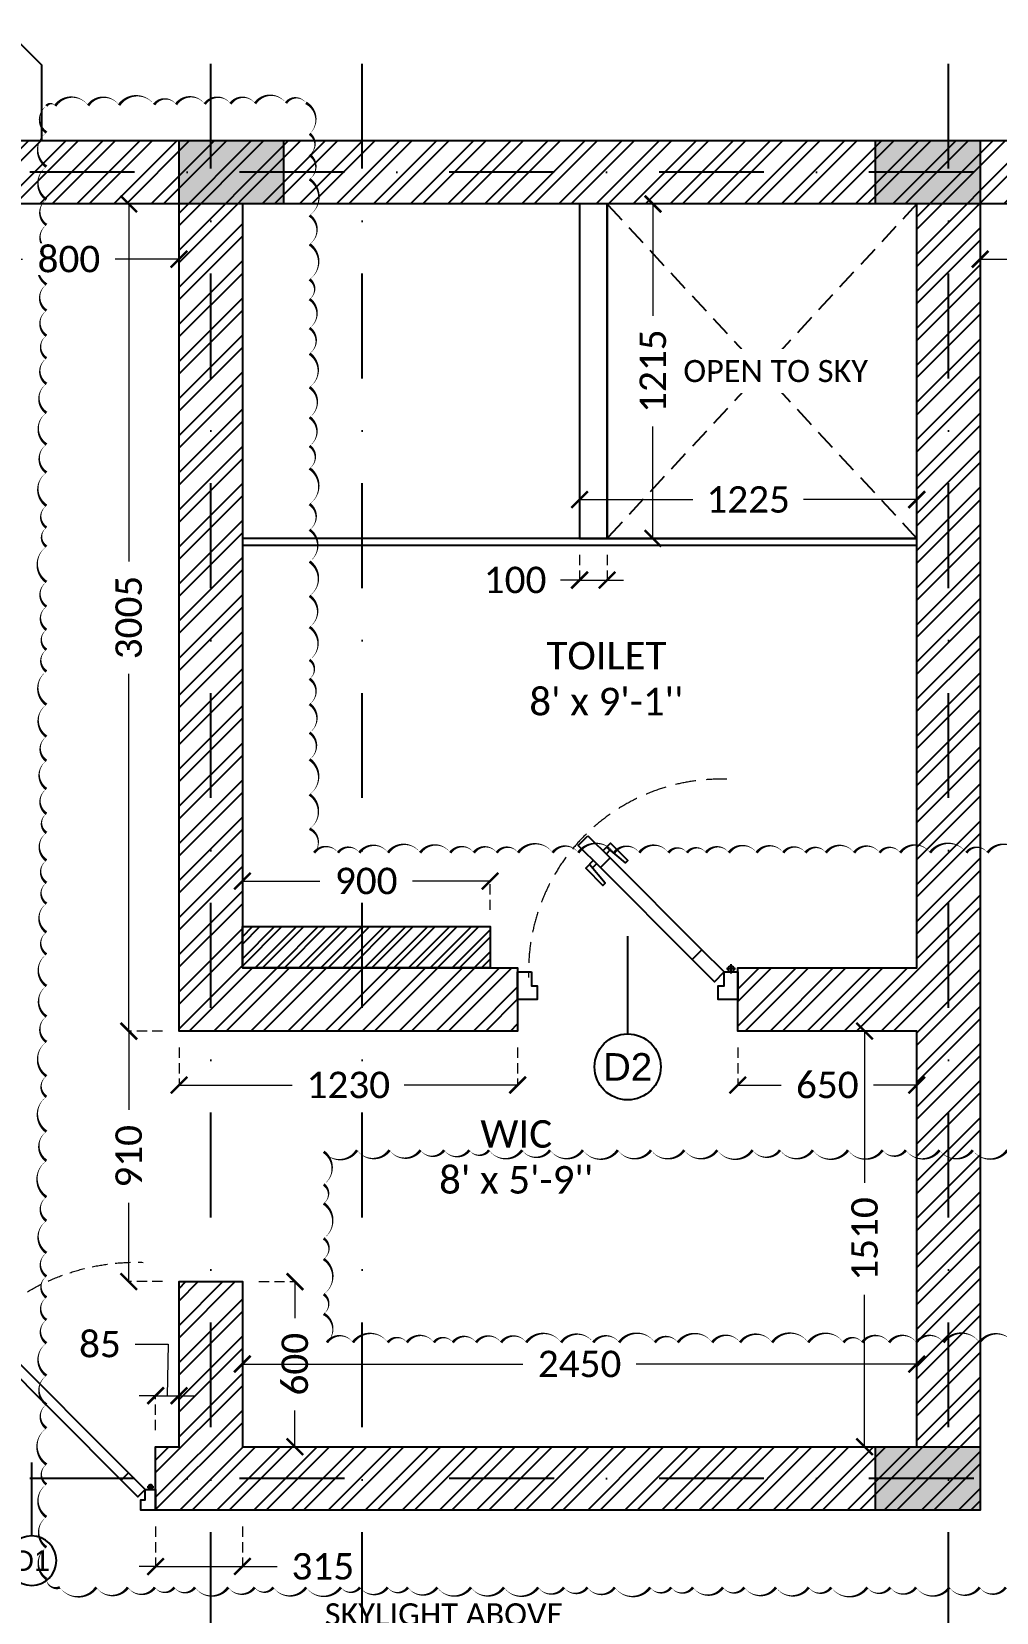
# Model space of a CAD drawing. Header units: millimetres. Extents: x -15000 to 115650, y -17045 to 28620.
# Drawn here: x 3795 to 7299, y 8273 to 14016 of the extents above; entities that cross this region are included whole.
import ezdxf
from ezdxf.enums import TextEntityAlignment as Align

# ---------------------------------------------------------------- set-up
doc = ezdxf.new("R2010")
doc.units = ezdxf.units.MM
doc.header["$LTSCALE"] = 150
for name, pattern in [('3BHK-W(SB)$0$HIDDEN', [0.375, 0.25, -0.125]), ('DASHDOTX2', [50.8, 25.4, -12.7, 0, -12.7]), ('DASHED', [0.75, 0.5, -0.25]), ('HIDDEN', [0])]:
    doc.linetypes.add(name, pattern=pattern)
for name, color, linetype in [('ad-Column', 3, 'Continuous'), ('ad-Column Hatch', 125, 'Continuous'), ('ad-Door', 11, 'Continuous'), ('ad-Elevation 10', 8, 'Continuous'), ('ad-Furniture', 8, 'Continuous'), ('ad-Grid', 8, 'DASHDOTX2'), ('ad-Ledge Wall', 6, 'Continuous'), ('ad-Railing', 6, 'Continuous'), ('ad-Revision', 4, 'Continuous'), ('ad-Text main', 7, 'Continuous'), ('ad-Text Main_Door&window Label', 7, 'Continuous'), ('ad-Wall', 240, 'Continuous'), ('ad-Wall hatch', 8, 'Continuous')]:
    doc.layers.add(name, color=color, linetype=linetype)
doc.layers.add('ad-Dimension', color=5, linetype='Continuous', lineweight=0, true_color=0x0000ff)
doc.layers.add('ad-Glass Sectionline', color=140, linetype='Continuous', true_color=0x00bfff)
doc.layers.get('ad-Furniture').off()
doc.styles.add('New Text Style', font='arial.ttf', dxfattribs={"height": 100})
doc.styles.get("Standard").update_dxf_attribs({"font": 'calibril.ttf'})
doc.dimstyles.new('A-75-DIM-INT (Framing)', dxfattribs={"dimscale": 100, "dimtxt": 0.8, "dimasz": 0.5, "dimexe": 0, "dimexo": 0.5, "dimgap": 0.5, "dimtad": 0, "dimdec": 0, "dimdsep": 46, "dimtxsty": 'Standard', "dimblk": 'ARCHTICK', "dimcen": 0.025, "dimclrd": 256, "dimclre": 256, "dimclrt": 256, "dimazin": 2, "dimtfac": 1, "dimtdec": 0, "dimtmove": 1, "dimatfit": 0, "dimldrblk": 'ARCHTICK', "dimfxl": 1, "dimtfill": 1, "dimtolj": 1, "dimtzin": 0, "dimarcsym": 0})

# ---------------------------------------------------------------- blocks, each defined once
blk = doc.blocks.new('$ZCDB_AUDIT_GENERATED_C85C')
at = {"color": 8}
for points in [[(675, 75), (141.8, 359.5)], [(625, 75), (75, 75)], [(50, 25), (50, 0), (0, 0), (0, 50), (25, 50)], [(700, 0), (0, 0)], [(625, 25), (75, 25)], [(675, 50), (700, 50), (700, 0), (650, 0), (650, 25)]]:
    blk.add_lwpolyline(points, dxfattribs=at)
for points in [[(75, 25), (25, 25), (25, 75), (75, 75)], [(675, 25), (625, 25), (625, 75), (675, 75)]]:
    blk.add_lwpolyline(points, close=True, dxfattribs=at)
at = {"color": 140}
for points in [[(625, 60), (75, 60)], [(625, 40), (75, 40)]]:
    blk.add_lwpolyline(points, dxfattribs=at)
at = {"color": 8, "linetype": 'HIDDEN'}
blk.add_arc((497.1, 38.3), 473.6, 122.81509, 175.55912, dxfattribs=at)
blk = doc.blocks.new('*U156')
at = {"xscale": -1}
blk.add_blockref('$ZCDB_AUDIT_GENERATED_C85C', (700, 0), dxfattribs=at)
blk = doc.blocks.new('HFUHJA')
at = {"transparency": 33554559}
h = blk.add_hatch(color=256, dxfattribs=at)
h.dxf.hatch_style = 1
h.set_gradient(color1=(153, 204, 0), color2=(63, 127, 0), name='INVSPHERICAL')
h.paths.add_polyline_path([(0, 0), (-1125, 0), (-1125, -1215), (0, -1215)])
at = {"layer": 'ad-Elevation 10'}
for points in [[(-1225, -1215), (-1125, -1215), (-1125, 0), (-1225, 0)], [(0, 0), (-1125, 0), (-1125, -1215), (0, -1215)]]:
    blk.add_lwpolyline(points, close=True, dxfattribs=at)
at = {"layer": 'ad-Elevation 10', "linetype": 'DASHED'}
for points in [[(0, -1215), (-1125, 0)], [(0, 0), (-1125, -1215)]]:
    blk.add_lwpolyline(points, dxfattribs=at)
at = {"layer": 'ad-Text main', "color": 0, "insert": (-512.5, -607.5), "char_height": 80, "width": 677.446, "attachment_point": 5, "bg_fill": 2}
blk.add_mtext('OPEN TO SKY', dxfattribs=at)
blk = doc.blocks.new('zw$EEF9')
at = {"layer": 'ad-Glass Sectionline'}
for points in [[(-28.2, -34.6), (28.2, 34.6)], [(-26.8, -5.8), (-3.4, 23.4)], [(-0.3, -27.4), (23.6, 1.4)]]:
    blk.add_lwpolyline(points, dxfattribs=at)
blk = doc.blocks.new('$ZCDB_AUDIT_GENERATED_1E8537')
at = {"layer": 'ad-Elevation 10'}
blk.add_lwpolyline([(0, -2980), (3365, -2980), (3365, 0), (0, 0)], close=True, dxfattribs=at)
at = {"layer": 'ad-Elevation 10', "linetype": 'DASHED'}
for points in [[(100, -2880), (3265, -2880), (3265, -100), (100, -100)], [(1071.7, -100), (1171.7, -100), (1171.7, -2880), (1071.7, -2880)], [(2193.3, -100), (2293.3, -100), (2293.3, -2880), (2193.3, -2880)], [(100, -943.3), (3265, -943.3), (3265, -1043.3), (100, -1043.3)], [(100, -1936.7), (3265, -1936.7), (3265, -2036.7), (100, -2036.7)]]:
    blk.add_lwpolyline(points, close=True, dxfattribs=at)
at = {"layer": 'ad-Glass Sectionline', "transparency": 33554585}
for points in [[(115, -115), (1056.7, -115), (1056.7, -928.3), (115, -928.3)], [(1186.7, -115), (2178.3, -115), (2178.3, -928.3), (1186.7, -928.3)], [(2308.3, -115), (3250, -115), (3250, -928.3), (2308.3, -928.3)], [(115, -1058.3), (1056.7, -1058.3), (1056.7, -1921.7), (115, -1921.7)], [(1186.7, -1058.3), (2178.3, -1058.3), (2178.3, -1921.7), (1186.7, -1921.7)], [(2308.3, -1058.3), (3250, -1058.3), (3250, -1921.7), (2308.3, -1921.7)], [(1056.7, -2051.7), (115, -2051.7), (115, -2865), (1056.7, -2865)], [(1186.7, -2051.7), (2178.3, -2051.7), (2178.3, -2865), (1186.7, -2865)], [(2308.3, -2051.7), (3250, -2051.7), (3250, -2865), (2308.3, -2865)]]:
    blk.add_lwpolyline(points, close=True, dxfattribs=at)
for p in [(585.8, -521.7), (1682.5, -521.7), (2779.2, -521.7), (585.8, -1490), (1682.4, -1488.3), (2779.2, -1490), (585.8, -2458.3), (1682.5, -2458.3), (2779.2, -2458.3)]:
    blk.add_blockref('zw$EEF9', p)
blk = doc.blocks.new('$ZCDB_AUDIT_GENERATED_1E8529')
at = {"true_color": 0x7f5f3f, "transparency": 33554610}
h = blk.add_hatch(dxfattribs=at)
h.set_pattern_fill('DOTS', color=37, scale=20, angle=360)
h.set_pattern_definition([(360, (-800139.518, 271344.397), (15.875, 31.75), [0, -31.75])])
h.paths.add_polyline_path([(450, -2530), (2915, -2530), (2915, -450), (450, -450)])
at = {"layer": 'ad-Elevation 10'}
blk.add_lwpolyline([(450, -2530), (2915, -2530), (2915, -450), (450, -450)], close=True, dxfattribs=at)
blk.add_blockref('$ZCDB_AUDIT_GENERATED_1E8537', (0, 0))
at = {"layer": 'ad-Text main', "insert": (1682.5, 80.9), "char_height": 80, "width": 1164.819, "attachment_point": 5}
blk.add_mtext('SKYLIGHT ABOVE', dxfattribs=at)
blk = doc.blocks.new('Furn')
at = {"layer": 'ad-Glass Sectionline'}
blk.add_lwpolyline([(-7560, -1470), (-5110, -1470), (-5110, -1445), (-7560, -1445)], close=True, dxfattribs=at)
at = {"xscale": -1}
blk.add_blockref('*U156', (-6335, -1470), dxfattribs=at)
at = {"layer": 'ad-Furniture', "rotation": 359.9999999999996}
blk.add_blockref('$ZCDB_AUDIT_GENERATED_1E8529', (-8510, -5435), dxfattribs=at)
blk.add_blockref('HFUHJA', (-5110, -230))
blk = doc.blocks.new('*U163')
for p, q in [((-463.3, 543.1), (-478.2, 528.2)), ((-528.5, 478), (-513.6, 492.9)), ((-25, 127.8), (-25, 94.4)), ((-8.3, 111.1), (-41.7, 111.1))]:
    blk.add_line(p, q)
for points in [[(-545, 595), (-464.2, 514.2), (-499.5, 478.8), (-580.3, 559.6)], [(-130.8, 180.8), (-464.2, 514.2), (-499.5, 478.8), (-166.2, 145.5)], [(-50, 100), (-130.8, 180.8), (-166.2, 145.5), (-85.4, 64.6)], [(-750, 100), (-750, 50), (-728.6, 50), (-728.6, 35.7), (-728.6, 0), (-800, 0), (-800, 100)], [(-50, 100), (0, 100), (0, 0), (-71.4, 0), (-71.4, 35.7), (-71.4, 50), (-50, 50)]]:
    blk.add_lwpolyline(points, close=True)
for points in [[(-490, 540), (-462.5, 567.5), (-399.7, 504.7), (-407.6, 496.8), (-476.2, 553.8)], [(-525.4, 504.7), (-552.8, 477.2), (-490, 414.3), (-482.2, 422.2), (-539.2, 490.8)]]:
    blk.add_lwpolyline(points)
blk.add_circle((-25, 111.1), 11.1)
at = {"color": 8, "linetype": 'DASHED', "lineweight": 0}
blk.add_arc((-62.1, 102.1), 698.3, 88.18808, 181.81192, dxfattribs=at)
at = {"layer": 'ad-Text Main_Door&window Label'}
blk.add_line((-400, -125), (-400, 230), dxfattribs=at)
blk.add_circle((-400.3, -245), 120, dxfattribs=at)
at = {"layer": 'ad-Text Main_Door&window Label', "style": 'New Text Style'}
blk.add_attdef('D1', text='', height=100, dxfattribs=at).set_placement((-400.3, -245), align=Align.MIDDLE_CENTER)
blk = doc.blocks.new('*U161')
for p, q in [((-8.3, -111.1), (-41.7, -111.1)), ((-25, -127.8), (-25, -94.4)), ((-811.3, -760.8), (-796.4, -775.7)), ((-746.2, -826), (-761.1, -811.1))]:
    blk.add_line(p, q)
for points in [[(-1150, -100), (-1150, -50), (-1128.6, -50), (-1128.6, -35.7), (-1128.6, 0), (-1200, 0), (-1200, -100)], [(-50, -100), (0, -100), (0, 0), (-71.4, 0), (-71.4, -35.7), (-71.4, -50), (-50, -50)], [(-50, -100), (-130.8, -180.8), (-166.2, -145.5), (-85.4, -64.6)], [(-130.8, -180.8), (-747, -797), (-782.4, -761.6), (-166.2, -145.5)], [(-827.8, -877.8), (-747, -797), (-782.4, -761.6), (-863.2, -842.5)]]:
    blk.add_lwpolyline(points, close=True)
for points in [[(-808.2, -787.5), (-835.7, -760), (-772.9, -697.2), (-765, -705), (-822, -773.7)], [(-772.8, -822.8), (-745.4, -850.3), (-682.5, -787.5), (-690.4, -779.7), (-759, -836.7)]]:
    blk.add_lwpolyline(points)
blk.add_circle((-25, -111.1), 11.1)
at = {"color": 8, "linetype": 'DASHED', "lineweight": 0}
blk.add_arc((-93.1, -153.1), 1047.4, 178.18808, 271.81192, dxfattribs=at)
at = {"layer": 'ad-Text Main_Door&window Label'}
blk.add_line((-600, 125), (-600, -230), dxfattribs=at)
blk.add_circle((-600.3, 245), 120, dxfattribs=at)
at = {"layer": 'ad-Text Main_Door&window Label', "style": 'New Text Style'}
blk.add_attdef('D1', text='', height=100, dxfattribs=at).set_placement((-600.3, 245), align=Align.MIDDLE_CENTER)
blk = doc.blocks.new('walls')
at = {"layer": 'ad-Wall hatch', "transparency": 33554610}
h = blk.add_hatch(dxfattribs=at)
h.set_pattern_fill('ANSI32', color=256, scale=10)
h.set_pattern_definition([(45, (-1040635.14, 674820.02), (-67.351921, 67.351921), []), (45, (-1040590.24, 674820.02), (-67.351921, 67.351921), [])])
h.paths.add_polyline_path([(12120, 13620), (12120, 10220), (11890, 10220), (11890, 13390), (7240, 13390), (7240, 8645), (4245, 8645), (4245, 8875), (4330, 8875), (4330, 9475), (4560, 9475), (4560, 8875), (7010, 8875), (7010, 10385), (6360, 10385), (6360, 10615), (7010, 10615), (7010, 13390), (4560, 13390), (4560, 10615), (5560, 10615), (5560, 10385), (4330, 10385), (4330, 13390), (230, 13390), (230, 8875), (3345, 8875), (3345, 8645), (3060, 8645), (3060, 4745), (3345, 4745), (3345, 4515), (230, 4515), (230, 230), (4880, 230), (4880, 3075), (6060, 3075), (6060, 2845), (5110, 2845), (5110, 230), (8310, 230), (8310, 2845), (6860, 2845), (6860, 3075), (8310, 3075), (8310, 4515), (5110, 4515), (5110, 3915), (4880, 3915), (4880, 4515), (4245, 4515), (4245, 4745), (8540, 4745), (8540, 230), (9240, 230), (9240, 0), (0, 0), (0, 4745), (2830, 4745), (2830, 8645), (0, 8645), (0, 13620)])
at = {"layer": 'ad-Wall hatch'}
h = blk.add_hatch(dxfattribs=at)
h.set_pattern_fill('ANSI32', color=256, scale=150, angle=180)
h.set_pattern_definition([(45, (47268.004, -9726.724), (-39.774756, 39.774756), []), (45, (47294.52, -9726.724), (-39.774756, 39.774756), [])])
h.paths.add_polyline_path([(4560, 10765), (5460, 10765), (5460, 10615), (4560, 10615)])
at = {"layer": 'ad-Ledge Wall'}
blk.add_lwpolyline([(4560, 10765), (5460, 10765), (5460, 10615), (4560, 10615)], close=True, dxfattribs=at)
at = {"layer": 'ad-Railing'}
blk.add_lwpolyline([(830, 13620), (830, 13895), (1155, 14220), (3505, 14220), (3830, 13895), (3830, 13620)], dxfattribs=at)
at = {"layer": 'ad-Wall'}
for points in [[(11890, 13390), (7240, 13390), (7240, 8645), (4245, 8645), (4245, 8875), (4330, 8875), (4330, 9475), (4560, 9475), (4560, 8875), (7010, 8875), (7010, 10385), (6360, 10385), (6360, 10615), (7010, 10615), (7010, 13390), (4560, 13390), (4560, 10615), (5560, 10615), (5560, 10385), (4330, 10385), (4330, 13390), (230, 13390)], [(2830, 4745), (2830, 8645), (0, 8645), (0, 13620), (12120, 13620)]]:
    blk.add_lwpolyline(points, dxfattribs=at)
at = {"layer": 'ad-Door', "ltscale": 5}
blk.add_blockref('*U163', (6360, 10500), dxfattribs=at).add_auto_attribs({'D1': 'D2'})
ref = blk.add_blockref('*U161', (4245, 8645), dxfattribs=dict(at, xscale=-0.7499999997027537, yscale=0.7499999997027537, zscale=0.7499999997027537, rotation=179.9999999999998))
ref.add_attrib('D1', 'D1', dxfattribs={"layer": 'ad-Text Main_Door&window Label', "height": 75, "rotation": 360, "style": 'New Text Style'}).set_placement((3794.8, 8461.3), align=Align.MIDDLE_CENTER)
blk = doc.blocks.new('Text')
at = {"layer": 'ad-Text main', "char_height": 100, "width": 1424.195, "attachment_point": 5, "bg_fill": 2}
for s, insert in [("TOILET\\P8' x 9'-1''", (5882.8, 11665)), ("WIC \\P8' x 5'-9''", (5555, 9927.5))]:
    blk.add_mtext(s, dxfattribs=dict(at, insert=insert))
blk = doc.blocks.new('zw$1202')
at = {"layer": 'ad-Revision'}
for points in [[(7360.2, -4366.2, 0, 10, 0.520567), (7238, -4366.2, 0, 10, 0.520567), (7107.1, -4366.2, 0, 10, 0.520567), (7008.5, -4366.2, 0, 10, 0.520567), (6909.4, -4366.2, 0, 10, 0.520567), (6811.6, -4366.2, 0, 10, 0.520567), (6743.9, -4366.2, 0, 10, 0.520567), (6615.6, -4366.2, 0, 10, 0.520567), (6484.5, -4366.2, 0, 10, 0.520567), (6368, -4366.2, 0, 10, 0.520567), (6266.8, -4366.2, 0, 10, 0.520567), (6141.9, -4366.2, 0, 10, 0.520567), (6058.5, -4366.2, 0, 10, 0.520567), (5928.6, -4366.2, 0, 10, 0.520567), (5834.8, -4366.2, 0, 10, 0.520567), (5717.8, -4366.2, 0, 10, 0.520567), (5591.3, -4366.2, 0, 10, 0.520567), (5499.9, -4366.2, 0, 10, 0.520567), (5409, -4366.2, 0, 10, 0.520567), (5324.5, -4366.2, 0, 10, 0.520567), (5255.9, -4366.2, 0, 10, 0.520567), (5157.6, -4366.2, 0, 10, 0.520567), (5088.5, -4366.2, 0, 10, 0.520567), (4961.8, -4366.2, 0, 10, 0.520567), (4867.3, -4366.2, 0, 10, 0.520567), (4855.4, -4262.2, 0, 10, 0.520567), (4855.4, -4190.8, 0, 10, 0.520567), (4855.4, -4062.6, 0, 10, 0.520567), (4855.4, -3988.1, 0, 10, 0.520567), (4855.4, -3860.7, 0, 10, 0.520567), (4855.4, -3792.2, 0, 10, 0.520567), (4855.4, -3673.4, 0, 10, 0.520567), (4976.8, -3667.4, 0, 10, 0.520567), (5094.7, -3667.4, 0, 10, 0.520567), (5207.2, -3667.4, 0, 10, 0.520567), (5293.2, -3667.4, 0, 10, 0.520567), (5384.5, -3667.4, 0, 10, 0.520567), (5456.3, -3667.4, 0, 10, 0.520567), (5576.6, -3667.4, 0, 10, 0.520567), (5678, -3667.4, 0, 10, 0.520567), (5797.3, -3667.4, 0, 10, 0.520567), (5924.2, -3667.4, 0, 10, 0.520567), (6044.7, -3667.4, 0, 10, 0.520567), (6165.4, -3667.4, 0, 10, 0.520567), (6285.4, -3667.4, 0, 10, 0.520567), (6413.7, -3667.4, 0, 10, 0.520567), (6513.3, -3667.4, 0, 10, 0.520567), (6632.7, -3667.4, 0, 10, 0.520567), (6760.4, -3667.4, 0, 10, 0.520567), (6886, -3667.4, 0, 10, 0.520567), (6970.2, -3667.4, 0, 10, 0.520567), (7092.4, -3667.4, 0, 10, 0.520567), (7213.2, -3667.4, 0, 10, 0.520567), (7339, -3667.4, 0, 10, 0.520567)], [(7386.1, -2587, 0, 10, 0.520567), (7267, -2587, 0, 10, 0.520567), (7190.1, -2587, 0, 10, 0.520567), (7058.4, -2587, 0, 10, 0.520567), (6949.7, -2587, 0, 10, 0.520567), (6875.1, -2587, 0, 10, 0.520567), (6782.2, -2587, 0, 10, 0.520567), (6679.8, -2587, 0, 10, 0.520567), (6605.8, -2587, 0, 10, 0.520567), (6525, -2587, 0, 10, 0.520567), (6428.1, -2587, 0, 10, 0.520567), (6327.4, -2587, 0, 10, 0.520567), (6244.2, -2587, 0, 10, 0.520567), (6175.1, -2587, 0, 10, 0.520567), (6108, -2587, 0, 10, 0.520567), (6002.2, -2587, 0, 10, 0.520567), (5911.1, -2587, 0, 10, 0.520567), (5780.4, -2587, 0, 10, 0.520567), (5687.2, -2587, 0, 10, 0.520567), (5561.7, -2587, 0, 10, 0.520567), (5483.9, -2587, 0, 10, 0.520567), (5401, -2587, 0, 10, 0.520567), (5315.3, -2587, 0, 10, 0.520567), (5206.1, -2587, 0, 10, 0.520567), (5089.1, -2587, 0, 10, 0.520567), (4985.1, -2587, 0, 10, 0.520567), (4907.4, -2587, 0, 10, 0.520567), (4821.1, -2587, 0, 10, 0.520567), (4804.1, -2500, 0, 10, 0.520567), (4804.1, -2375.2, 0, 10, 0.520567), (4804.1, -2247.8, 0, 10, 0.520567), (4804.1, -2150.7, 0, 10, 0.520567), (4804.1, -2046.9, 0, 10, 0.520567), (4804.1, -1955, 0, 10, 0.520567), (4804.1, -1886.5, 0, 10, 0.520567), (4804.1, -1767, 0, 10, 0.520567), (4804.1, -1653.8, 0, 10, 0.520567), (4804.1, -1529.3, 0, 10, 0.520567), (4804.1, -1413.5, 0, 10, 0.520567), (4804.1, -1320.5, 0, 10, 0.520567), (4804.1, -1190.8, 0, 10, 0.520567), (4804.1, -1109.2, 0, 10, 0.520567), (4804.1, -1005.1, 0, 10, 0.520567), (4804.1, -895.7, 0, 10, 0.520567), (4804.1, -773.8, 0, 10, 0.520567), (4804.1, -680.8, 0, 10, 0.520567), (4804.1, -575.7, 0, 10, 0.520567), (4804.1, -504.3, 0, 10, 0.520567), (4804.1, -376.5, 0, 10, 0.520567), (4804.1, -271.7, 0, 10, 0.520567), (4804.1, -140.1, 0, 10, 0.520567), (4804.1, -51.6, 0, 10, 0.520567), (4804.1, 24.6, 0, 10, 0.520567), (4791, 137.1, 0, 10, 0.520567), (4718.5, 136.3, 0, 10, 0.520567), (4606.2, 134.9, 0, 10, 0.520567), (4517.1, 133.9, 0, 10, 0.520567), (4423.4, 132.8, 0, 10, 0.520567), (4319.2, 131.5, 0, 10, 0.520567), (4239.7, 130.6, 0, 10, 0.520567), (4112.2, 129, 0, 10, 0.520567), (3999.8, 127.7, 0, 10, 0.520567), (3880.2, 126.3, 0, 10, 0.520567), (3848.4, 125.9, 0, 10, 0.520567), (3848.4, 29.2, 0, 10, 0.520567), (3848.4, -94.6, 0, 10, 0.520567), (3848.4, -213.9, 0, 10, 0.520567), (3848.4, -306.5, 0, 10, 0.520567), (3848.4, -396, 0, 10, 0.520567), (3848.4, -522.9, 0, 10, 0.520567), (3848.4, -617.7, 0, 10, 0.520567), (3848.4, -708.8, 0, 10, 0.520567), (3848.4, -791, 0, 10, 0.520567), (3848.4, -883.8, 0, 10, 0.520567), (3848.4, -989, 0, 10, 0.520567), (3848.4, -1104.2, 0, 10, 0.520567), (3848.4, -1205.9, 0, 10, 0.520567), (3848.4, -1326.5, 0, 10, 0.520567), (3848.4, -1406.1, 0, 10, 0.520567), (3848.4, -1474.9, 0, 10, 0.520567), (3848.4, -1603.4, 0, 10, 0.520567), (3848.4, -1693.1, 0, 10, 0.520567), (3848.4, -1777.1, 0, 10, 0.520567), (3848.4, -1849.6, 0, 10, 0.520567), (3848.4, -1928.4, 0, 10, 0.520567), (3848.4, -2049.1, 0, 10, 0.520567), (3848.4, -2165.1, 0, 10, 0.520567), (3848.4, -2253.1, 0, 10, 0.520567), (3848.4, -2355.5, 0, 10, 0.520567), (3848.4, -2445.5, 0, 10, 0.520567), (3848.4, -2514.9, 0, 10, 0.520567), (3848.4, -2615.1, 0, 10, 0.520567), (3848.4, -2696.5, 0, 10, 0.520567), (3848.4, -2772, 0, 10, 0.520567), (3848.4, -2876.2, 0, 10, 0.520567), (3848.4, -2956.3, 0, 10, 0.520567), (3848.4, -3071.1, 0, 10, 0.520567), (3848.4, -3182.1, 0, 10, 0.520567), (3848.4, -3274.5, 0, 10, 0.520567), (3848.4, -3398.9, 0, 10, 0.520567), (3848.4, -3473.7, 0, 10, 0.520567), (3848.4, -3600, 0, 10, 0.520567), (3848.4, -3706.3, 0, 10, 0.520567), (3848.4, -3838.1, 0, 10, 0.520567), (3848.4, -3924.3, 0, 10, 0.520567), (3848.4, -4040.9, 0, 10, 0.520567), (3848.4, -4126.1, 0, 10, 0.520567), (3848.4, -4202.6, 0, 10, 0.520567), (3848.4, -4284.5, 0, 10, 0.520567), (3848.4, -4368.9, 0, 10, 0.520567), (3848.4, -4486.5, 0, 10, 0.520567), (3848.4, -4591.6, 0, 10, 0.520567), (3848.4, -4677.6, 0, 10, 0.520567), (3848.4, -4809.6, 0, 10, 0.520567), (3848.4, -4881.7, 0, 10, 0.520567), (3848.4, -5000.3, 0, 10, 0.520567), (3848.4, -5110.4, 0, 10, 0.520567), (3848.4, -5225.1, 0, 10, 0.520567), (3897.3, -5255.8, 0, 10, 0.520567), (4029.6, -5255.8, 0, 10, 0.520567), (4144.3, -5255.8, 0, 10, 0.520567), (4242.3, -5255.8, 0, 10, 0.520567), (4313.1, -5255.8, 0, 10, 0.520567), (4388, -5255.8, 0, 10, 0.520567), (4508.9, -5255.8, 0, 10, 0.520567), (4605, -5255.8, 0, 10, 0.520567), (4672.6, -5255.8, 0, 10, 0.520567), (4792, -5255.8, 0, 10, 0.520567), (4918.2, -5255.8, 0, 10, 0.520567), (4987.3, -5255.8, 0, 10, 0.520567), (5088, -5255.8, 0, 10, 0.520567), (5161.6, -5255.8, 0, 10, 0.520567), (5268.2, -5255.8, 0, 10, 0.520567), (5390.6, -5255.8, 0, 10, 0.520567), (5510.4, -5255.8, 0, 10, 0.520567), (5634.8, -5255.8, 0, 10, 0.520567), (5728.4, -5255.8, 0, 10, 0.520567), (5813.7, -5255.8, 0, 10, 0.520567), (5913.1, -5255.8, 0, 10, 0.520567), (6041.7, -5255.8, 0, 10, 0.520567), (6118, -5255.8, 0, 10, 0.520567), (6197.1, -5255.8, 0, 10, 0.520567), (6305.9, -5255.8, 0, 10, 0.520567), (6383.5, -5255.8, 0, 10, 0.520567), (6498.4, -5255.8, 0, 10, 0.520567), (6617.6, -5255.8, 0, 10, 0.520567), (6699.3, -5255.8, 0, 10, 0.520567), (6830.3, -5255.8, 0, 10, 0.520567), (6913.7, -5255.8, 0, 10, 0.520567), (7007.6, -5255.8, 0, 10, 0.520567), (7128.6, -5255.8, 0, 10, 0.520567), (7238.4, -5255.8, 0, 10, 0.520567), (7333.5, -5255.8, 0, 10, 0.520567)]]:
    blk.add_lwpolyline(points, format="xyseb", dxfattribs=at)
blk = doc.blocks.new('zw$6AA0')
at = {"layer": 'ad-Column Hatch', "transparency": 33554687}
h = blk.add_hatch(color=256, dxfattribs=at)
h.dxf.hatch_style = 1
h.paths.add_polyline_path([(0, -230), (380, -230), (380, 0), (0, 0)])
at = {"layer": 'ad-Column'}
blk.add_lwpolyline([(0, -230), (380, -230), (380, 0), (0, 0)], close=True, dxfattribs=at)
blk = doc.blocks.new('1625E_Columns P30')
at = {"layer": 'ad-Column', "xscale": -1, "rotation": 359.9999999999997}
for p in [(4710, 13620), (7240, 13620), (7240, 8875)]:
    blk.add_blockref('zw$6AA0', p, dxfattribs=at)
blk = doc.blocks.new('1625_East P30')
at = {"layer": 'ad-Furniture'}
blk.add_blockref('Furn', (12120, 13620), dxfattribs=at)
at = {"layer": 'ad-Wall'}
blk.add_blockref('walls', (0, 0), dxfattribs=at)
at = {"layer": 'ad-Text main'}
blk.add_blockref('Text', (0, 0), dxfattribs=at)
blk.add_blockref('1625E_Columns P30', (0, 0))
at = {"layer": 'ad-Revision'}
blk.add_blockref('zw$1202', (0, 13620), dxfattribs=at)
blk = doc.blocks.new('_ArchTick')
at = {"color": 0, "linetype": 'ByBlock', "const_width": 0.15}
blk.add_lwpolyline([(-0.5, -0.5), (0.5, 0.5)], dxfattribs=at)
blk = doc.blocks.new('*D23')
at = {"layer": 'ad-Dimension', "linetype": '3BHK-W(SB)$0$HIDDEN', "lineweight": -2}
for p, q in [((6360, -3295), (6360, -3431)), ((7010, -3295), (7010, -3431))]:
    blk.add_line(p, q, dxfattribs=at)
at = {"layer": 'ad-Dimension', "lineweight": -2}
for p, q in [((6360, -3431), (6517.3, -3431)), ((7010, -3431), (6852.7, -3431))]:
    blk.add_line(p, q, dxfattribs=at)
at = {"layer": 'Defpoints', "color": 0}
for p in [(6360, -3235), (7010, -3235), (7010, -3431)]:
    blk.add_point(p, dxfattribs=at)
at = {"layer": 'ad-Dimension', "lineweight": -2, "xscale": 60, "yscale": 60, "zscale": 60, "rotation": 180}
blk.add_blockref('_ArchTick', (6360, -3431), dxfattribs=at)
at = {"layer": 'ad-Dimension', "lineweight": -2, "xscale": 60, "yscale": 60, "zscale": 60}
blk.add_blockref('_ArchTick', (7010, -3431), dxfattribs=at)
at = {"layer": 'ad-Dimension', "insert": (6685, -3431), "char_height": 96, "attachment_point": 5, "bg_fill": 3, "box_fill_scale": 1.1, "bg_fill_color": 257, "bg_fill_transparency": 0}
blk.add_mtext('\\A1;650', dxfattribs=at)
blk = doc.blocks.new('*D24')
at = {"layer": 'ad-Dimension', "linetype": '3BHK-W(SB)$0$HIDDEN', "lineweight": -2}
for p, q in [((6950, -3235), (6820.5, -3235)), ((6950, -4745), (6820.5, -4745))]:
    blk.add_line(p, q, dxfattribs=at)
at = {"layer": 'ad-Dimension', "lineweight": -2}
for p, q in [((6820.5, -3235), (6820.5, -3786.6)), ((6820.5, -4745), (6820.5, -4193.4))]:
    blk.add_line(p, q, dxfattribs=at)
at = {"layer": 'Defpoints', "color": 0}
for p in [(7010, -3235), (6820.5, -4745), (7010, -4745)]:
    blk.add_point(p, dxfattribs=at)
at = {"layer": 'ad-Dimension', "lineweight": -2, "xscale": 60, "yscale": 60, "zscale": 60}
for p, rotation in [((6820.5, -3235), 90), ((6820.5, -4745), 270)]:
    blk.add_blockref('_ArchTick', p, dxfattribs=dict(at, rotation=rotation))
at = {"layer": 'ad-Dimension', "insert": (6820.5, -3990), "char_height": 96, "attachment_point": 5, "rotation": 90, "bg_fill": 3, "box_fill_scale": 1.1, "bg_fill_color": 257, "bg_fill_transparency": 0}
blk.add_mtext('\\A1;1510', dxfattribs=at)
blk = doc.blocks.new('*D28')
at = {"layer": 'ad-Dimension', "linetype": '3BHK-W(SB)$0$HIDDEN', "lineweight": -2}
for p, q in [((3530, -290), (3530, -430.7)), ((4330, -290), (4330, -430.7))]:
    blk.add_line(p, q, dxfattribs=at)
at = {"layer": 'ad-Dimension', "lineweight": -2}
for p, q in [((3530, -430.7), (3761.4, -430.7)), ((4330, -430.7), (4098.6, -430.7))]:
    blk.add_line(p, q, dxfattribs=at)
at = {"layer": 'Defpoints', "color": 0}
for p in [(3530, -230), (4330, -230), (4330, -430.7)]:
    blk.add_point(p, dxfattribs=at)
at = {"layer": 'ad-Dimension', "lineweight": -2, "xscale": 60, "yscale": 60, "zscale": 60, "rotation": 180}
blk.add_blockref('_ArchTick', (3530, -430.7), dxfattribs=at)
at = {"layer": 'ad-Dimension', "lineweight": -2, "xscale": 60, "yscale": 60, "zscale": 60}
blk.add_blockref('_ArchTick', (4330, -430.7), dxfattribs=at)
at = {"layer": 'ad-Dimension', "insert": (3930, -430.7), "char_height": 96, "attachment_point": 5, "bg_fill": 3, "box_fill_scale": 1.1, "bg_fill_color": 257, "bg_fill_transparency": 0}
blk.add_mtext('\\A1;800', dxfattribs=at)
blk = doc.blocks.new('*D29')
at = {"layer": 'ad-Dimension', "linetype": '3BHK-W(SB)$0$HIDDEN', "lineweight": -2}
for p, q in [((7240, -290), (7240, -430.7)), ((8365, -290), (8365, -430.7))]:
    blk.add_line(p, q, dxfattribs=at)
at = {"layer": 'ad-Dimension', "lineweight": -2}
for p, q in [((7240, -430.7), (7601.2, -430.7)), ((8365, -430.7), (8003.8, -430.7))]:
    blk.add_line(p, q, dxfattribs=at)
at = {"layer": 'Defpoints', "color": 0}
for p in [(7240, -230), (8365, -230), (8365, -430.7)]:
    blk.add_point(p, dxfattribs=at)
at = {"layer": 'ad-Dimension', "lineweight": -2, "xscale": 60, "yscale": 60, "zscale": 60, "rotation": 180}
blk.add_blockref('_ArchTick', (7240, -430.7), dxfattribs=at)
at = {"layer": 'ad-Dimension', "lineweight": -2, "xscale": 60, "yscale": 60, "zscale": 60}
blk.add_blockref('_ArchTick', (8365, -430.7), dxfattribs=at)
at = {"layer": 'ad-Dimension', "insert": (7802.5, -430.7), "char_height": 96, "attachment_point": 5, "bg_fill": 3, "box_fill_scale": 1.1, "bg_fill_color": 257, "bg_fill_transparency": 0}
blk.add_mtext('\\A1;1125', dxfattribs=at)
blk = doc.blocks.new('*D35')
at = {"layer": 'ad-Dimension', "lineweight": -2}
for p, q in [((4171, -4372.4), (4291, -4372.4)), ((4291, -4372.4), (4287.5, -4559.6)), ((4245, -4559.6), (4185, -4559.6)), ((4245, -4559.6), (4330, -4559.6)), ((4330, -4559.6), (4390, -4559.6))]:
    blk.add_line(p, q, dxfattribs=at)
at = {"layer": 'ad-Dimension', "linetype": '3BHK-W(SB)$0$HIDDEN', "lineweight": -2}
for p, q in [((4245, -4685), (4245, -4559.6)), ((4330, -4685), (4330, -4559.6))]:
    blk.add_line(p, q, dxfattribs=at)
at = {"layer": 'Defpoints', "color": 0}
for p in [(4330, -4559.6), (4245, -4745), (4330, -4745)]:
    blk.add_point(p, dxfattribs=at)
at = {"layer": 'ad-Dimension', "lineweight": -2, "xscale": 60, "yscale": 60, "zscale": 60}
blk.add_blockref('_ArchTick', (4245, -4559.6), dxfattribs=at)
at = {"layer": 'ad-Dimension', "lineweight": -2, "xscale": 60, "yscale": 60, "zscale": 60, "rotation": 180}
blk.add_blockref('_ArchTick', (4330, -4559.6), dxfattribs=at)
at = {"layer": 'ad-Dimension', "insert": (4042.8, -4372.4), "char_height": 96, "attachment_point": 5, "bg_fill": 3, "box_fill_scale": 1.1, "bg_fill_color": 257, "bg_fill_transparency": 0}
blk.add_mtext('\\A1;85', dxfattribs=at)
blk = doc.blocks.new('*D36')
at = {"layer": 'ad-Dimension', "linetype": '3BHK-W(SB)$0$HIDDEN', "lineweight": -2}
for p, q in [((4270, -230), (4147.5, -230)), ((4270, -3235), (4147.5, -3235))]:
    blk.add_line(p, q, dxfattribs=at)
at = {"layer": 'ad-Dimension', "lineweight": -2}
for p, q in [((4147.5, -230), (4147.5, -1528.4)), ((4147.5, -3235), (4147.5, -1936.6))]:
    blk.add_line(p, q, dxfattribs=at)
at = {"layer": 'Defpoints', "color": 0}
for p in [(4330, -230), (4147.5, -3235), (4330, -3235)]:
    blk.add_point(p, dxfattribs=at)
at = {"layer": 'ad-Dimension', "lineweight": -2, "xscale": 60, "yscale": 60, "zscale": 60}
for p, rotation in [((4147.5, -230), 90), ((4147.5, -3235), 270)]:
    blk.add_blockref('_ArchTick', p, dxfattribs=dict(at, rotation=rotation))
at = {"layer": 'ad-Dimension', "insert": (4147.5, -1732.5), "char_height": 96, "attachment_point": 5, "rotation": 90, "bg_fill": 3, "box_fill_scale": 1.1, "bg_fill_color": 257, "bg_fill_transparency": 0}
blk.add_mtext('\\A1;3005', dxfattribs=at)
blk = doc.blocks.new('*D37')
at = {"layer": 'ad-Dimension', "linetype": '3BHK-W(SB)$0$HIDDEN', "lineweight": -2}
for p, q in [((4330, -3295), (4330, -3431)), ((5560, -3295), (5560, -3431))]:
    blk.add_line(p, q, dxfattribs=at)
at = {"layer": 'ad-Dimension', "lineweight": -2}
for p, q in [((4330, -3431), (4741.6, -3431)), ((5560, -3431), (5148.4, -3431))]:
    blk.add_line(p, q, dxfattribs=at)
at = {"layer": 'Defpoints', "color": 0}
for p in [(4330, -3235), (5560, -3235), (5560, -3431)]:
    blk.add_point(p, dxfattribs=at)
at = {"layer": 'ad-Dimension', "lineweight": -2, "xscale": 60, "yscale": 60, "zscale": 60, "rotation": 180}
blk.add_blockref('_ArchTick', (4330, -3431), dxfattribs=at)
at = {"layer": 'ad-Dimension', "lineweight": -2, "xscale": 60, "yscale": 60, "zscale": 60}
blk.add_blockref('_ArchTick', (5560, -3431), dxfattribs=at)
at = {"layer": 'ad-Dimension', "insert": (4945, -3431), "char_height": 96, "attachment_point": 5, "bg_fill": 3, "box_fill_scale": 1.1, "bg_fill_color": 257, "bg_fill_transparency": 0}
blk.add_mtext('\\A1;1230', dxfattribs=at)
blk = doc.blocks.new('*D46')
at = {"layer": 'ad-Dimension', "linetype": '3BHK-W(SB)$0$HIDDEN', "lineweight": -2}
for p, q in [((4620, -4145), (4751, -4145)), ((4620, -4745), (4751, -4745))]:
    blk.add_line(p, q, dxfattribs=at)
at = {"layer": 'ad-Dimension', "lineweight": -2}
for p, q in [((4751, -4145), (4751, -4277.3)), ((4751, -4745), (4751, -4612.7))]:
    blk.add_line(p, q, dxfattribs=at)
at = {"layer": 'Defpoints', "color": 0}
for p in [(4560, -4145), (4560, -4745), (4751, -4745)]:
    blk.add_point(p, dxfattribs=at)
at = {"layer": 'ad-Dimension', "lineweight": -2, "xscale": 60, "yscale": 60, "zscale": 60}
for p, rotation in [((4751, -4145), 90), ((4751, -4745), 270)]:
    blk.add_blockref('_ArchTick', p, dxfattribs=dict(at, rotation=rotation))
at = {"layer": 'ad-Dimension', "insert": (4751, -4445), "char_height": 96, "attachment_point": 5, "rotation": 90, "bg_fill": 3, "box_fill_scale": 1.1, "bg_fill_color": 257, "bg_fill_transparency": 0}
blk.add_mtext('\\A1;600', dxfattribs=at)
blk = doc.blocks.new('*D49')
at = {"layer": 'ad-Dimension', "linetype": '3BHK-W(SB)$0$HIDDEN', "lineweight": -2}
for p, q in [((4560, -2795), (4560, -2690)), ((5460, -2795), (5460, -2690))]:
    blk.add_line(p, q, dxfattribs=at)
at = {"layer": 'ad-Dimension', "lineweight": -2}
for p, q in [((4560, -2690), (4841.3, -2690)), ((5460, -2690), (5178.7, -2690))]:
    blk.add_line(p, q, dxfattribs=at)
at = {"layer": 'Defpoints', "color": 0}
for p in [(5460, -2690), (4560, -2855), (5460, -2855)]:
    blk.add_point(p, dxfattribs=at)
at = {"layer": 'ad-Dimension', "lineweight": -2, "xscale": 60, "yscale": 60, "zscale": 60, "rotation": 180}
blk.add_blockref('_ArchTick', (4560, -2690), dxfattribs=at)
at = {"layer": 'ad-Dimension', "lineweight": -2, "xscale": 60, "yscale": 60, "zscale": 60}
blk.add_blockref('_ArchTick', (5460, -2690), dxfattribs=at)
at = {"layer": 'ad-Dimension', "insert": (5010, -2690), "char_height": 96, "attachment_point": 5, "bg_fill": 3, "box_fill_scale": 1.1, "bg_fill_color": 257, "bg_fill_transparency": 0}
blk.add_mtext('\\A1;900', dxfattribs=at)
blk = doc.blocks.new('*D51')
at = {"layer": 'ad-Dimension', "linetype": '3BHK-W(SB)$0$HIDDEN', "lineweight": -2}
for p, q in [((4560, -4685), (4560, -4444.6)), ((7010, -4685), (7010, -4444.6))]:
    blk.add_line(p, q, dxfattribs=at)
at = {"layer": 'ad-Dimension', "lineweight": -2}
for p, q in [((4560, -4444.6), (5579.3, -4444.6)), ((7010, -4444.6), (5990.7, -4444.6))]:
    blk.add_line(p, q, dxfattribs=at)
at = {"layer": 'Defpoints', "color": 0}
for p in [(7010, -4444.6), (4560, -4745), (7010, -4745)]:
    blk.add_point(p, dxfattribs=at)
at = {"layer": 'ad-Dimension', "lineweight": -2, "xscale": 60, "yscale": 60, "zscale": 60, "rotation": 180}
blk.add_blockref('_ArchTick', (4560, -4444.6), dxfattribs=at)
at = {"layer": 'ad-Dimension', "lineweight": -2, "xscale": 60, "yscale": 60, "zscale": 60}
blk.add_blockref('_ArchTick', (7010, -4444.6), dxfattribs=at)
at = {"layer": 'ad-Dimension', "insert": (5785, -4444.6), "char_height": 96, "attachment_point": 5, "bg_fill": 3, "box_fill_scale": 1.1, "bg_fill_color": 257, "bg_fill_transparency": 0}
blk.add_mtext('\\A1;2450', dxfattribs=at)
blk = doc.blocks.new('*D55')
at = {"layer": 'ad-Dimension', "linetype": '3BHK-W(SB)$0$HIDDEN', "lineweight": -2}
for p, q in [((5945, -230), (6051.6, -230)), ((5945, -1445), (6051.6, -1445))]:
    blk.add_line(p, q, dxfattribs=at)
at = {"layer": 'ad-Dimension', "lineweight": -2}
for p, q in [((6051.6, -230), (6051.6, -636.2)), ((6051.6, -1445), (6051.6, -1038.8))]:
    blk.add_line(p, q, dxfattribs=at)
at = {"layer": 'Defpoints', "color": 0}
for p in [(5885, -230), (5885, -1445), (6051.6, -1445)]:
    blk.add_point(p, dxfattribs=at)
at = {"layer": 'ad-Dimension', "lineweight": -2, "xscale": 60, "yscale": 60, "zscale": 60}
for p, rotation in [((6051.6, -230), 90), ((6051.6, -1445), 270)]:
    blk.add_blockref('_ArchTick', p, dxfattribs=dict(at, rotation=rotation))
at = {"layer": 'ad-Dimension', "insert": (6051.6, -837.5), "char_height": 96, "attachment_point": 5, "rotation": 90, "bg_fill": 3, "box_fill_scale": 1.1, "bg_fill_color": 257, "bg_fill_transparency": 0}
blk.add_mtext('\\A1;1215', dxfattribs=at)
blk = doc.blocks.new('*D56')
at = {"layer": 'ad-Dimension', "linetype": '3BHK-W(SB)$0$HIDDEN', "lineweight": -2}
for p, q in [((5785, -1385), (5785, -1304.1)), ((7010, -1385), (7010, -1304.1))]:
    blk.add_line(p, q, dxfattribs=at)
at = {"layer": 'ad-Dimension', "lineweight": -2}
for p, q in [((5785, -1304.1), (6196.2, -1304.1)), ((7010, -1304.1), (6598.8, -1304.1))]:
    blk.add_line(p, q, dxfattribs=at)
at = {"layer": 'Defpoints', "color": 0}
for p in [(7010, -1304.1), (5785, -1445), (7010, -1445)]:
    blk.add_point(p, dxfattribs=at)
at = {"layer": 'ad-Dimension', "lineweight": -2, "xscale": 60, "yscale": 60, "zscale": 60, "rotation": 180}
blk.add_blockref('_ArchTick', (5785, -1304.1), dxfattribs=at)
at = {"layer": 'ad-Dimension', "lineweight": -2, "xscale": 60, "yscale": 60, "zscale": 60}
blk.add_blockref('_ArchTick', (7010, -1304.1), dxfattribs=at)
at = {"layer": 'ad-Dimension', "insert": (6397.5, -1304.1), "char_height": 96, "attachment_point": 5, "bg_fill": 3, "box_fill_scale": 1.1, "bg_fill_color": 257, "bg_fill_transparency": 0}
blk.add_mtext('\\A1;1225', dxfattribs=at)
blk = doc.blocks.new('*D57')
at = {"layer": 'ad-Dimension', "linetype": '3BHK-W(SB)$0$HIDDEN', "lineweight": -2}
for p, q in [((5785, -1505), (5785, -1596.4)), ((5885, -1505), (5885, -1596.4))]:
    blk.add_line(p, q, dxfattribs=at)
at = {"layer": 'ad-Dimension', "lineweight": -2}
for p, q in [((5785, -1596.4), (5715.9, -1596.4)), ((5785, -1596.4), (5725, -1596.4)), ((5785, -1596.4), (5885, -1596.4)), ((5885, -1596.4), (5945, -1596.4))]:
    blk.add_line(p, q, dxfattribs=at)
at = {"layer": 'Defpoints', "color": 0}
for p in [(5785, -1445), (5885, -1445), (5885, -1596.4)]:
    blk.add_point(p, dxfattribs=at)
at = {"layer": 'ad-Dimension', "lineweight": -2, "xscale": 60, "yscale": 60, "zscale": 60}
blk.add_blockref('_ArchTick', (5785, -1596.4), dxfattribs=at)
at = {"layer": 'ad-Dimension', "lineweight": -2, "xscale": 60, "yscale": 60, "zscale": 60, "rotation": 180}
blk.add_blockref('_ArchTick', (5885, -1596.4), dxfattribs=at)
at = {"layer": 'ad-Dimension', "insert": (5550.9, -1596.4), "char_height": 96, "attachment_point": 5, "bg_fill": 3, "box_fill_scale": 1.1, "bg_fill_color": 257, "bg_fill_transparency": 0}
blk.add_mtext('\\A1;100', dxfattribs=at)
blk = doc.blocks.new('*D80')
at = {"layer": 'ad-Dimension', "linetype": '3BHK-W(SB)$0$HIDDEN', "lineweight": -2}
for p, q in [((4245, -5035), (4245, -5179.9)), ((4560, -5035), (4560, -5179.9))]:
    blk.add_line(p, q, dxfattribs=at)
at = {"layer": 'ad-Dimension', "lineweight": -2}
for p, q in [((4245, -5179.9), (4185, -5179.9)), ((4245, -5179.9), (4560, -5179.9)), ((4560, -5179.9), (4686.6, -5179.9)), ((4560, -5179.9), (4620, -5179.9))]:
    blk.add_line(p, q, dxfattribs=at)
at = {"layer": 'Defpoints', "color": 0}
for p in [(4245, -4975), (4560, -4975), (4560, -5179.9)]:
    blk.add_point(p, dxfattribs=at)
at = {"layer": 'ad-Dimension', "lineweight": -2, "xscale": 60, "yscale": 60, "zscale": 60}
blk.add_blockref('_ArchTick', (4245, -5179.9), dxfattribs=at)
at = {"layer": 'ad-Dimension', "lineweight": -2, "xscale": 60, "yscale": 60, "zscale": 60, "rotation": 180}
blk.add_blockref('_ArchTick', (4560, -5179.9), dxfattribs=at)
at = {"layer": 'ad-Dimension', "insert": (4852.4, -5179.9), "char_height": 96, "attachment_point": 5, "bg_fill": 3, "box_fill_scale": 1.1, "bg_fill_color": 257, "bg_fill_transparency": 0}
blk.add_mtext('\\A1;315', dxfattribs=at)
blk = doc.blocks.new('*D84')
at = {"layer": 'ad-Dimension', "linetype": '3BHK-W(SB)$0$HIDDEN', "lineweight": -2}
for p, q in [((4270, -3235), (4147.5, -3235)), ((4270, -4145), (4147.5, -4145))]:
    blk.add_line(p, q, dxfattribs=at)
at = {"layer": 'ad-Dimension', "lineweight": -2}
for p, q in [((4147.5, -3235), (4147.5, -3521.3)), ((4147.5, -4145), (4147.5, -3858.7))]:
    blk.add_line(p, q, dxfattribs=at)
at = {"layer": 'Defpoints', "color": 0}
for p in [(4147.5, -3235), (4330, -3235), (4330, -4145)]:
    blk.add_point(p, dxfattribs=at)
at = {"layer": 'ad-Dimension', "lineweight": -2, "xscale": 60, "yscale": 60, "zscale": 60}
for p, rotation in [((4147.5, -3235), 90), ((4147.5, -4145), 270)]:
    blk.add_blockref('_ArchTick', p, dxfattribs=dict(at, rotation=rotation))
at = {"layer": 'ad-Dimension', "insert": (4147.5, -3690), "char_height": 96, "attachment_point": 5, "rotation": 90, "bg_fill": 3, "box_fill_scale": 1.1, "bg_fill_color": 257, "bg_fill_transparency": 0}
blk.add_mtext('\\A1;910', dxfattribs=at)
blk = doc.blocks.new('1625E_Grid P30')
at = {"layer": 'ad-Grid', "ltscale": 0.1}
for points in [[(5348.6, -4463.6), (5348.6, -4213.6), (4995, -4010), (4995, 16020), (5348.6, 16223.6), (5348.6, 16473.6)], [(4445, -4010), (4445, 16020)], [(7125, -4010), (7125, 16020)], [(15600, 13505), (-1800, 13505)], [(15600, 8760), (-1800, 8760)]]:
    blk.add_lwpolyline(points, dxfattribs=at)
blk = doc.blocks.new('dim')
at = {"layer": 'ad-Dimension'}
for base, p1, p2, picture, middle in [((4147.5, -3235), (4330, -230), (4330, -3235), '*D36', (4147.5, -1732.5)), ((6051.6, -1445), (5885, -230), (5885, -1445), '*D55', (6051.6, -837.5)), ((4751, -4745), (4560, -4145), (4560, -4745), '*D46', (4751, -4445))]:
    dim = blk.add_linear_dim(base=base, p1=p1, p2=p2, angle=90, dimstyle='A-75-DIM-INT (Framing)', override={"dimscale": 120, "dimblk": 'ArchTick', "dimfxl": 10, "dimtfill": 1, "dimtfillclr": 0}, dxfattribs=at)
    dim.commit()
    dim.dimension.update_dxf_attribs({"geometry": picture, "text_midpoint": middle})
for base, p1, p2, picture, middle in [((8365, -430.7), (7240, -230), (8365, -230), '*D29', (7802.5, -430.7)), ((5460, -2690), (4560, -2855), (5460, -2855), '*D49', (5010, -2690)), ((7010, -3431), (6360, -3235), (7010, -3235), '*D23', (6685, -3431))]:
    dim = blk.add_linear_dim(base=base, p1=p1, p2=p2, dimstyle='A-75-DIM-INT (Framing)', override={"dimscale": 120, "dimblk": 'ArchTick', "dimfxl": 10, "dimtfill": 1, "dimtfillclr": 0}, dxfattribs=at)
    dim.commit()
    dim.dimension.update_dxf_attribs({"geometry": picture, "text_midpoint": middle})
for base, p1, p2, picture, middle in [((4330, -4559.6), (4245, -4745), (4330, -4745), '*D35', (4111, -4372.4)), ((4560, -5179.9), (4245, -4975), (4560, -4975), '*D80', (4852.4, -5179.9))]:
    dim = blk.add_linear_dim(base=base, p1=p1, p2=p2, dimstyle='A-75-DIM-INT (Framing)', override={"dimscale": 120, "dimblk": 'ArchTick', "dimfxl": 10, "dimtfill": 1, "dimtfillclr": 0}, dxfattribs=at)
    dim.commit()
    dim.dimension.update_dxf_attribs({"geometry": picture, "text_midpoint": middle, "dimtype": 128})
for base, p1, p2, picture, middle in [((4330, -430.7), (3530, -230), (4330, -230), '*D28', (3930, -430.7)), ((7010, -1304.1), (5785, -1445), (7010, -1445), '*D56', (6397.5, -1304.1)), ((5560, -3431), (4330, -3235), (5560, -3235), '*D37', (4945, -3431))]:
    dim = blk.add_linear_dim(base=base, p1=p1, p2=p2, dimstyle='A-75-DIM-INT (Framing)', override={"dimscale": 120, "dimblk": 'ArchTick', "dimfxl": 10, "dimtfill": 1, "dimtfillclr": 0}, dxfattribs=at)
    dim.commit()
    dim.dimension.update_dxf_attribs({"geometry": picture, "text_midpoint": middle})
dim = blk.add_linear_dim(base=(6820.5, -4745), p1=(7010, -3235), p2=(7010, -4745), angle=90, dimstyle='A-75-DIM-INT (Framing)', override={"dimscale": 120, "dimblk": 'ArchTick', "dimfxl": 10, "dimtfill": 1, "dimtfillclr": 0}, dxfattribs=at)
dim.commit()
dim.dimension.update_dxf_attribs({"geometry": '*D24', "text_midpoint": (6820.5, -3990)})
dim = blk.add_linear_dim(base=(5885, -1596.4), p1=(5785, -1445), p2=(5885, -1445), dimstyle='A-75-DIM-INT (Framing)', override={"dimscale": 120, "dimblk": 'ArchTick', "dimfxl": 10, "dimtfill": 1, "dimtfillclr": 0}, dxfattribs=at)
dim.commit()
dim.dimension.update_dxf_attribs({"geometry": '*D57', "text_midpoint": (5550.9, -1596.4), "dimtype": 128})
dim = blk.add_linear_dim(base=(4147.5, -3235), p1=(4330, -4145), p2=(4330, -3235), angle=90, dimstyle='A-75-DIM-INT (Framing)', override={"dimscale": 120, "dimblk": 'ArchTick', "dimfxl": 10, "dimtfill": 1, "dimtfillclr": 0}, dxfattribs=at)
dim.commit()
dim.dimension.update_dxf_attribs({"geometry": '*D84', "text_midpoint": (4147.5, -3690)})
dim = blk.add_linear_dim(base=(7010, -4444.6), p1=(4560, -4745), p2=(7010, -4745), dimstyle='A-75-DIM-INT (Framing)', override={"dimscale": 120, "dimblk": 'ArchTick', "dimfxl": 10, "dimtfill": 1, "dimtfillclr": 0}, dxfattribs=at)
dim.commit()
dim.dimension.update_dxf_attribs({"geometry": '*D51', "text_midpoint": (5785, -4444.6)})

msp = doc.modelspace()

# ---------------------------------------------------------------- block references
msp.add_blockref('1625_East P30', (0, 0))

# ---------------------------------------------------------------- next in the draw order: block references
at = {"layer": 'ad-Dimension'}
msp.add_blockref('dim', (0, 13620), dxfattribs=at)

# ---------------------------------------------------------------- next in the draw order: block references
at = {"layer": 'ad-Revision'}
msp.add_blockref('1625E_Grid P30', (0, 0), dxfattribs=at)

doc.saveas('drawing.dxf')
